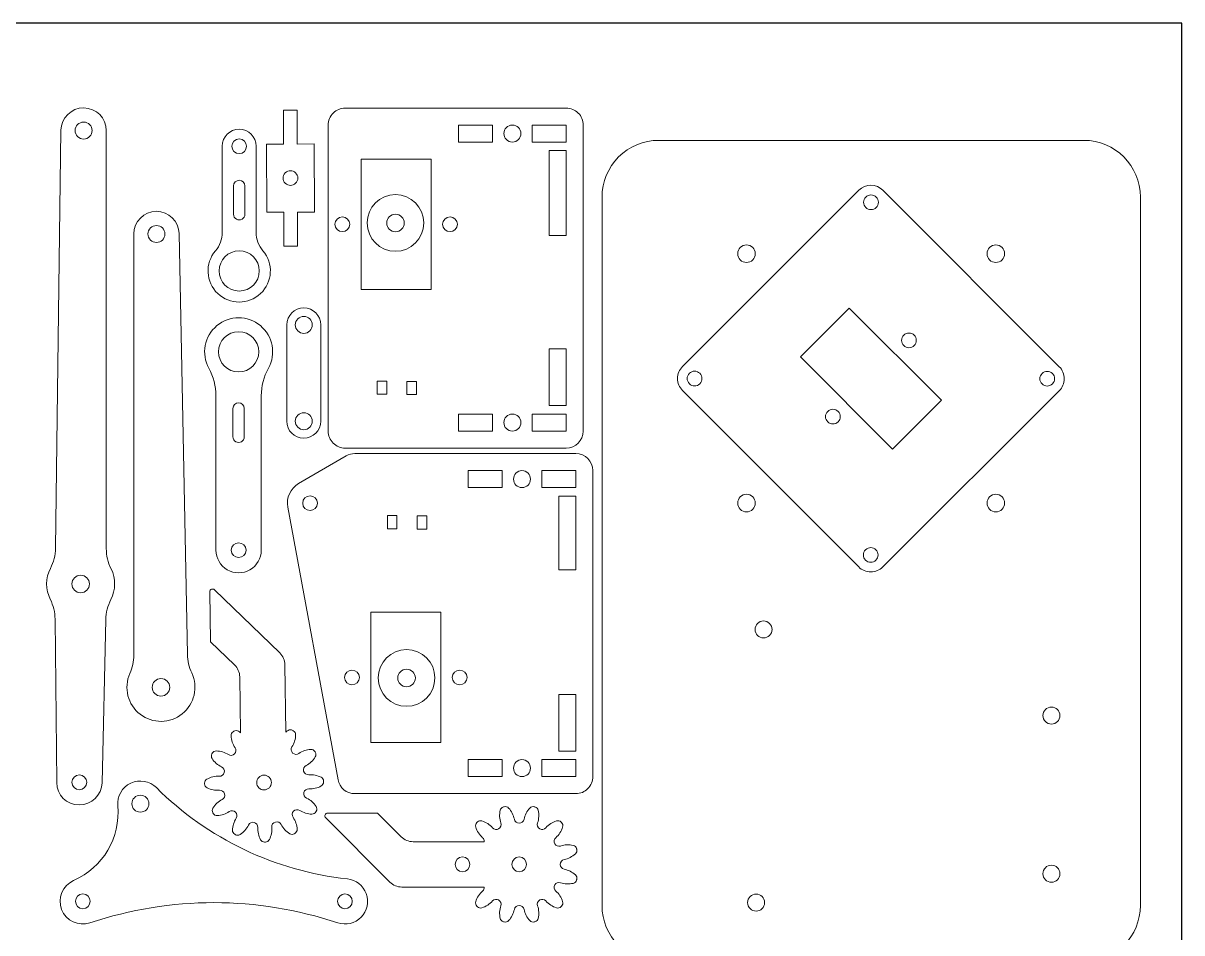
# Model space of a CAD drawing. Header units: centimetres. Extents: x -33.6 to 27.4, y -11.2 to 19.3.
# Drawn here: x 6.94 to 27.38, y 3.22 to 19.27 of the extents above; entities that cross this region are included whole.
import ezdxf

# ---------------------------------------------------------------- set-up
doc = ezdxf.new("R2010")
doc.units = ezdxf.units.CM
doc.header["$MEASUREMENT"] = 0
doc.layers.add('Default', color=7, linetype='Continuous')
doc.layers.add('Layer 1', color=7, linetype='Continuous')

msp = doc.modelspace()

# ---------------------------------------------------------------- linework, layer by layer
msp.add_lwpolyline([(-33.579, -11.212), (27.381, -11.212), (27.381, 19.268), (-33.579, 19.268)], close=True)
at = {"layer": 'Default', "color": 1, "lineweight": 0}
for points in [[(13.353, 12.719), (13.353, 12.952), (13.184, 12.952), (13.184, 12.719), (13.353, 12.719)], [(13.877, 12.714), (13.877, 12.947), (13.708, 12.947), (13.708, 12.714), (13.877, 12.714)], [(13.532, 10.346), (13.532, 10.579), (13.362, 10.579), (13.362, 10.346), (13.532, 10.346)], [(14.056, 10.341), (14.056, 10.573), (13.886, 10.573), (13.886, 10.341), (14.056, 10.341)]]:
    msp.add_lwpolyline(points, close=True, dxfattribs=at)
at = {"layer": 'Default', "color": 4, "lineweight": 0}
for points, knots in [([(8.403, 17.373), (8.403, 17.593), (8.225, 17.771), (8.005, 17.773), (8.005, 17.773), (7.785, 17.774), (7.605, 17.598), (7.603, 17.378)], [0, 0, 0, 0, 0.333333, 0.333333, 0.333333, 0.333333, 1, 1, 1, 1]), ([(12.318, 17.47), (12.318, 17.549), (12.35, 17.626), (12.406, 17.682), (12.406, 17.682), (12.462, 17.738), (12.538, 17.77), (12.618, 17.77)], [0, 0, 0, 0, 0.333333, 0.333333, 0.333333, 0.333333, 1, 1, 1, 1]), ([(16.518, 17.77), (16.598, 17.77), (16.674, 17.738), (16.73, 17.682), (16.73, 17.682), (16.786, 17.626), (16.818, 17.549), (16.818, 17.47)], [0, 0, 0, 0, 0.333333, 0.333333, 0.333333, 0.333333, 1, 1, 1, 1]), ([(18.15, 17.2), (17.885, 17.2), (17.63, 17.095), (17.443, 16.907), (17.443, 16.907), (17.255, 16.719), (17.15, 16.465), (17.15, 16.2)], [0, 0, 0, 0, 0.333333, 0.333333, 0.333333, 0.333333, 1, 1, 1, 1]), ([(9.688, 15.556), (9.684, 15.775), (9.503, 15.95), (9.284, 15.948), (9.284, 15.948), (9.065, 15.946), (8.888, 15.767), (8.888, 15.548)], [0, 0, 0, 0, 0.333333, 0.333333, 0.333333, 0.333333, 1, 1, 1, 1]), ([(11.263, 13.178), (11.403, 13.431), (11.343, 13.747), (11.121, 13.931), (11.121, 13.931), (10.899, 14.115), (10.577, 14.115), (10.355, 13.931), (10.355, 13.931), (10.133, 13.747), (10.073, 13.431), (10.213, 13.178)], [0, 0, 0, 0, 0.25, 0.25, 0.25, 0.25, 0.5, 0.5, 0.5, 0.5, 1, 1, 1, 1]), ([(12.187, 13.944), (12.187, 14.11), (12.053, 14.244), (11.887, 14.244), (11.887, 14.244), (11.722, 14.244), (11.587, 14.11), (11.587, 13.944)], [0, 0, 0, 0, 0.333333, 0.333333, 0.333333, 0.333333, 1, 1, 1, 1]), ([(12.186, 12.244), (12.186, 12.079), (12.051, 11.944), (11.886, 11.944), (11.886, 11.944), (11.72, 11.944), (11.586, 12.079), (11.586, 12.244)], [0, 0, 0, 0, 0.333333, 0.333333, 0.333333, 0.333333, 1, 1, 1, 1]), ([(12.618, 11.77), (12.538, 11.77), (12.462, 11.801), (12.406, 11.858), (12.406, 11.858), (12.35, 11.914), (12.318, 11.99), (12.318, 12.07)], [0, 0, 0, 0, 0.333333, 0.333333, 0.333333, 0.333333, 1, 1, 1, 1]), ([(10.338, 9.969), (10.338, 9.826), (10.414, 9.694), (10.538, 9.623), (10.538, 9.623), (10.662, 9.551), (10.814, 9.551), (10.938, 9.623), (10.938, 9.623), (11.062, 9.694), (11.138, 9.826), (11.138, 9.969)], [0, 0, 0, 0, 0.25, 0.25, 0.25, 0.25, 0.5, 0.5, 0.5, 0.5, 1, 1, 1, 1]), ([(10.229, 9.233), (10.228, 9.254), (10.24, 9.272), (10.259, 9.28), (10.259, 9.28), (10.277, 9.288), (10.299, 9.284), (10.313, 9.27)], [0, 0, 0, 0, 0.333333, 0.333333, 0.333333, 0.333333, 1, 1, 1, 1]), ([(8.819, 7.793), (8.706, 7.54), (8.781, 7.242), (9, 7.073), (9, 7.073), (9.22, 6.904), (9.526, 6.907), (9.742, 7.081), (9.742, 7.081), (9.958, 7.254), (10.027, 7.553), (9.91, 7.803)], [0, 0, 0, 0, 0.25, 0.25, 0.25, 0.25, 0.5, 0.5, 0.5, 0.5, 1, 1, 1, 1]), ([(10.675, 6.483), (10.699, 6.449), (10.695, 6.403), (10.666, 6.373), (10.666, 6.373), (10.637, 6.344), (10.592, 6.338), (10.557, 6.361)], [0, 0, 0, 0, 0.333333, 0.333333, 0.333333, 0.333333, 1, 1, 1, 1]), ([(11.801, 6.381), (11.767, 6.357), (11.721, 6.361), (11.691, 6.39), (11.691, 6.39), (11.662, 6.418), (11.657, 6.464), (11.679, 6.499)], [0, 0, 0, 0, 0.333333, 0.333333, 0.333333, 0.333333, 1, 1, 1, 1]), ([(10.437, 6.145), (10.474, 6.127), (10.494, 6.086), (10.484, 6.045), (10.484, 6.045), (10.474, 6.005), (10.437, 5.978), (10.395, 5.98)], [0, 0, 0, 0, 0.333333, 0.333333, 0.333333, 0.333333, 1, 1, 1, 1]), ([(11.975, 6.005), (11.934, 6.002), (11.896, 6.028), (11.884, 6.068), (11.884, 6.068), (11.873, 6.107), (11.891, 6.15), (11.928, 6.169)], [0, 0, 0, 0, 0.333333, 0.333333, 0.333333, 0.333333, 1, 1, 1, 1]), ([(9.286, 5.779), (9.167, 5.898), (8.986, 5.929), (8.834, 5.858), (8.834, 5.858), (8.681, 5.786), (8.59, 5.627), (8.605, 5.46)], [0, 0, 0, 0, 0.333333, 0.333333, 0.333333, 0.333333, 1, 1, 1, 1]), ([(16.688, 5.673), (16.768, 5.673), (16.844, 5.704), (16.9, 5.761), (16.9, 5.761), (16.956, 5.817), (16.988, 5.893), (16.988, 5.973)], [0, 0, 0, 0, 0.333333, 0.333333, 0.333333, 0.333333, 1, 1, 1, 1]), ([(7.527, 5.869), (7.529, 5.651), (7.706, 5.474), (7.924, 5.473), (7.924, 5.473), (8.143, 5.471), (8.322, 5.645), (8.327, 5.864)], [0, 0, 0, 0, 0.333333, 0.333333, 0.333333, 0.333333, 1, 1, 1, 1]), ([(10.399, 5.733), (10.44, 5.736), (10.478, 5.71), (10.49, 5.67), (10.49, 5.67), (10.501, 5.63), (10.483, 5.588), (10.446, 5.569)], [0, 0, 0, 0, 0.333333, 0.333333, 0.333333, 0.333333, 1, 1, 1, 1]), ([(11.937, 5.593), (11.9, 5.611), (11.88, 5.652), (11.89, 5.692), (11.89, 5.692), (11.9, 5.733), (11.937, 5.76), (11.979, 5.758)], [0, 0, 0, 0, 0.333333, 0.333333, 0.333333, 0.333333, 1, 1, 1, 1]), ([(10.573, 5.357), (10.607, 5.381), (10.653, 5.377), (10.683, 5.348), (10.683, 5.348), (10.712, 5.319), (10.717, 5.274), (10.695, 5.239)], [0, 0, 0, 0, 0.333333, 0.333333, 0.333333, 0.333333, 1, 1, 1, 1]), ([(11.699, 5.255), (11.675, 5.289), (11.679, 5.335), (11.708, 5.364), (11.708, 5.364), (11.737, 5.394), (11.782, 5.399), (11.817, 5.377)], [0, 0, 0, 0, 0.333333, 0.333333, 0.333333, 0.333333, 1, 1, 1, 1]), ([(12.309, 5.33), (12.289, 5.33), (12.271, 5.318), (12.263, 5.299), (12.263, 5.299), (12.255, 5.281), (12.26, 5.259), (12.274, 5.245)], [0, 0, 0, 0, 0.333333, 0.333333, 0.333333, 0.333333, 1, 1, 1, 1]), ([(10.911, 5.119), (10.929, 5.156), (10.97, 5.176), (11.01, 5.166), (11.01, 5.166), (11.051, 5.156), (11.078, 5.119), (11.076, 5.077)], [0, 0, 0, 0, 0.333333, 0.333333, 0.333333, 0.333333, 1, 1, 1, 1]), ([(11.323, 5.081), (11.32, 5.122), (11.346, 5.16), (11.386, 5.172), (11.386, 5.172), (11.426, 5.183), (11.468, 5.165), (11.487, 5.128)], [0, 0, 0, 0, 0.333333, 0.333333, 0.333333, 0.333333, 1, 1, 1, 1]), ([(15.217, 5.071), (15.245, 5.04), (15.29, 5.033), (15.326, 5.053), (15.326, 5.053), (15.362, 5.074), (15.378, 5.117), (15.365, 5.156)], [0, 0, 0, 0, 0.333333, 0.333333, 0.333333, 0.333333, 1, 1, 1, 1]), ([(15.603, 5.22), (15.611, 5.18), (15.647, 5.15), (15.688, 5.15), (15.688, 5.15), (15.73, 5.15), (15.766, 5.18), (15.774, 5.22)], [0, 0, 0, 0, 0.333333, 0.333333, 0.333333, 0.333333, 1, 1, 1, 1]), ([(16.012, 5.156), (15.999, 5.117), (16.015, 5.074), (16.051, 5.053), (16.051, 5.053), (16.087, 5.033), (16.132, 5.04), (16.16, 5.071)], [0, 0, 0, 0, 0.333333, 0.333333, 0.333333, 0.333333, 1, 1, 1, 1]), ([(16.334, 4.896), (16.303, 4.869), (16.296, 4.824), (16.316, 4.788), (16.316, 4.788), (16.337, 4.752), (16.38, 4.736), (16.419, 4.749)], [0, 0, 0, 0, 0.333333, 0.333333, 0.333333, 0.333333, 1, 1, 1, 1]), ([(16.483, 4.51), (16.443, 4.502), (16.413, 4.467), (16.413, 4.425), (16.413, 4.425), (16.413, 4.384), (16.443, 4.348), (16.483, 4.34)], [0, 0, 0, 0, 0.333333, 0.333333, 0.333333, 0.333333, 1, 1, 1, 1]), ([(7.826, 4.139), (7.631, 4.052), (7.538, 3.828), (7.615, 3.628), (7.615, 3.628), (7.692, 3.429), (7.912, 3.326), (8.115, 3.393)], [0, 0, 0, 0, 0.333333, 0.333333, 0.333333, 0.333333, 1, 1, 1, 1]), ([(12.487, 3.393), (12.632, 3.345), (12.792, 3.383), (12.899, 3.493), (12.899, 3.493), (13.007, 3.603), (13.042, 3.764), (12.99, 3.908), (12.99, 3.908), (12.938, 4.052), (12.808, 4.154), (12.656, 4.17)], [0, 0, 0, 0, 0.25, 0.25, 0.25, 0.25, 0.5, 0.5, 0.5, 0.5, 1, 1, 1, 1]), ([(16.419, 4.102), (16.38, 4.115), (16.337, 4.099), (16.316, 4.063), (16.316, 4.063), (16.296, 4.027), (16.303, 3.981), (16.334, 3.954)], [0, 0, 0, 0, 0.333333, 0.333333, 0.333333, 0.333333, 1, 1, 1, 1]), ([(15.365, 3.694), (15.378, 3.734), (15.362, 3.777), (15.326, 3.797), (15.326, 3.797), (15.29, 3.818), (15.245, 3.811), (15.217, 3.779)], [0, 0, 0, 0, 0.333333, 0.333333, 0.333333, 0.333333, 1, 1, 1, 1]), ([(15.774, 3.63), (15.766, 3.671), (15.73, 3.7), (15.688, 3.7), (15.688, 3.7), (15.647, 3.7), (15.611, 3.671), (15.603, 3.63)], [0, 0, 0, 0, 0.333333, 0.333333, 0.333333, 0.333333, 1, 1, 1, 1]), ([(16.16, 3.779), (16.132, 3.811), (16.087, 3.818), (16.051, 3.797), (16.051, 3.797), (16.015, 3.777), (15.999, 3.734), (16.012, 3.694)], [0, 0, 0, 0, 0.333333, 0.333333, 0.333333, 0.333333, 1, 1, 1, 1]), ([(17.15, 3.7), (17.15, 3.435), (17.255, 3.18), (17.443, 2.993), (17.443, 2.993), (17.63, 2.805), (17.885, 2.7), (18.15, 2.7)], [0, 0, 0, 0, 0.333333, 0.333333, 0.333333, 0.333333, 1, 1, 1, 1]), ([(25.65, 2.7), (25.915, 2.7), (26.169, 2.805), (26.357, 2.993), (26.357, 2.993), (26.544, 3.18), (26.65, 3.435), (26.65, 3.7)], [0, 0, 0, 0, 0.333333, 0.333333, 0.333333, 0.333333, 1, 1, 1, 1])]:
    msp.add_open_spline(points, degree=3, knots=knots, dxfattribs=at)
for points in [[(12.618, 17.77), (12.618, 17.77), (16.518, 17.77), (16.518, 17.77)], [(12.318, 12.07), (12.318, 12.07), (12.318, 17.47), (12.318, 17.47)], [(16.818, 17.47), (16.818, 17.47), (16.818, 12.07), (16.818, 12.07)], [(7.506, 10.004), (7.506, 10.004), (7.603, 17.378), (7.603, 17.378)], [(8.403, 17.373), (8.403, 17.373), (8.403, 9.998), (8.403, 9.998)], [(25.65, 17.2), (25.65, 17.2), (18.15, 17.2), (18.15, 17.2)], [(26.65, 16.2), (26.65, 16.752), (26.202, 17.2), (25.65, 17.2)], [(17.15, 16.2), (17.15, 16.2), (17.15, 3.7), (17.15, 3.7)], [(26.65, 3.7), (26.65, 3.7), (26.65, 16.2), (26.65, 16.2)], [(8.888, 15.548), (8.888, 15.548), (8.888, 8.119), (8.888, 8.119)], [(9.834, 8.128), (9.834, 8.128), (9.688, 15.556), (9.688, 15.556)], [(11.587, 12.244), (11.587, 12.244), (11.587, 13.944), (11.587, 13.944)], [(12.187, 13.944), (12.187, 13.944), (12.187, 12.244), (12.187, 12.244)], [(10.338, 12.694), (10.338, 12.864), (10.295, 13.03), (10.213, 13.178)], [(11.263, 13.178), (11.181, 13.03), (11.138, 12.864), (11.138, 12.694)], [(10.338, 12.694), (10.338, 12.694), (10.338, 9.969), (10.338, 9.969)], [(11.138, 9.969), (11.138, 9.969), (11.138, 12.694), (11.138, 12.694)], [(16.818, 12.07), (16.818, 11.904), (16.684, 11.77), (16.518, 11.77)], [(16.518, 11.77), (16.518, 11.77), (12.618, 11.77), (12.618, 11.77)], [(12.788, 11.673), (12.735, 11.673), (12.683, 11.659), (12.637, 11.632)], [(16.688, 11.673), (16.688, 11.673), (12.788, 11.673), (12.788, 11.673)], [(16.988, 11.373), (16.988, 11.538), (16.854, 11.673), (16.688, 11.673)], [(12.637, 11.632), (12.637, 11.632), (11.797, 11.144), (11.797, 11.144)], [(16.988, 5.973), (16.988, 5.973), (16.988, 11.373), (16.988, 11.373)], [(11.797, 11.144), (11.651, 11.059), (11.573, 10.891), (11.604, 10.725)], [(11.604, 10.725), (11.604, 10.725), (12.493, 5.918), (12.493, 5.918)], [(7.417, 9.648), (7.473, 9.758), (7.504, 9.88), (7.506, 10.004)], [(8.403, 9.998), (8.403, 9.874), (8.431, 9.752), (8.487, 9.641)], [(7.417, 9.648), (7.329, 9.477), (7.328, 9.275), (7.414, 9.103)], [(8.482, 9.096), (8.571, 9.266), (8.573, 9.469), (8.487, 9.641)], [(10.243, 8.354), (10.243, 8.354), (10.229, 9.233), (10.229, 9.233)], [(10.313, 9.27), (10.313, 9.27), (11.463, 8.156), (11.463, 8.156)], [(7.499, 8.751), (7.498, 8.873), (7.469, 8.994), (7.414, 9.103)], [(8.482, 9.096), (8.426, 8.987), (8.395, 8.867), (8.392, 8.745)], [(7.527, 5.869), (7.527, 5.869), (7.499, 8.751), (7.499, 8.751)], [(8.392, 8.745), (8.392, 8.745), (8.327, 5.864), (8.327, 5.864)], [(10.666, 7.944), (10.666, 7.944), (10.243, 8.354), (10.243, 8.354)], [(8.819, 7.793), (8.864, 7.895), (8.888, 8.006), (8.888, 8.119)], [(9.834, 8.128), (9.836, 8.016), (9.862, 7.905), (9.91, 7.803)], [(11.463, 8.156), (11.52, 8.101), (11.553, 8.025), (11.554, 7.946)], [(10.666, 7.944), (10.723, 7.888), (10.756, 7.813), (10.757, 7.733)], [(11.554, 7.946), (11.554, 7.946), (11.573, 6.76), (11.573, 6.76)], [(10.773, 6.747), (10.773, 6.747), (10.757, 7.733), (10.757, 7.733)], [(10.604, 6.694), (10.602, 6.723), (10.617, 6.751), (10.642, 6.766)], [(10.642, 6.766), (10.646, 6.769), (10.65, 6.771), (10.653, 6.773)], [(10.653, 6.773), (10.679, 6.788), (10.71, 6.788), (10.735, 6.773)], [(10.735, 6.773), (10.748, 6.765), (10.761, 6.757), (10.773, 6.747)], [(11.573, 6.76), (11.585, 6.77), (11.597, 6.779), (11.61, 6.787)], [(11.61, 6.787), (11.635, 6.803), (11.666, 6.804), (11.692, 6.79)], [(11.692, 6.79), (11.696, 6.788), (11.7, 6.785), (11.703, 6.783)], [(11.703, 6.783), (11.729, 6.769), (11.745, 6.741), (11.744, 6.712)], [(10.675, 6.483), (10.632, 6.545), (10.607, 6.618), (10.604, 6.694)], [(11.744, 6.712), (11.743, 6.636), (11.72, 6.563), (11.679, 6.499)], [(10.269, 6.292), (10.253, 6.316), (10.252, 6.348), (10.266, 6.374)], [(10.266, 6.374), (10.268, 6.377), (10.271, 6.381), (10.273, 6.385)], [(10.273, 6.385), (10.287, 6.411), (10.314, 6.426), (10.344, 6.426)], [(10.344, 6.426), (10.42, 6.425), (10.493, 6.402), (10.557, 6.361)], [(11.801, 6.381), (11.863, 6.424), (11.936, 6.449), (12.012, 6.452)], [(12.012, 6.452), (12.041, 6.454), (12.069, 6.439), (12.084, 6.414)], [(12.084, 6.414), (12.087, 6.41), (12.089, 6.406), (12.091, 6.402)], [(12.091, 6.402), (12.106, 6.377), (12.106, 6.346), (12.091, 6.321)], [(10.437, 6.145), (10.368, 6.177), (10.31, 6.228), (10.269, 6.292)], [(12.091, 6.321), (12.052, 6.256), (11.996, 6.203), (11.928, 6.169)], [(10.137, 5.859), (10.137, 5.888), (10.153, 5.916), (10.178, 5.93)], [(10.178, 5.93), (10.244, 5.967), (10.32, 5.984), (10.395, 5.98)], [(11.975, 6.005), (12.05, 6.011), (12.126, 5.996), (12.193, 5.962)], [(12.193, 5.962), (12.219, 5.948), (12.236, 5.922), (12.237, 5.892)], [(9.286, 5.779), (10.193, 4.874), (11.382, 4.306), (12.656, 4.17)], [(10.137, 5.846), (10.137, 5.85), (10.137, 5.855), (10.137, 5.859)], [(10.181, 5.776), (10.155, 5.79), (10.138, 5.816), (10.137, 5.846)], [(10.399, 5.733), (10.324, 5.727), (10.248, 5.742), (10.181, 5.776)], [(12.196, 5.808), (12.13, 5.771), (12.054, 5.754), (11.979, 5.758)], [(12.237, 5.879), (12.237, 5.849), (12.221, 5.822), (12.196, 5.808)], [(12.237, 5.892), (12.237, 5.888), (12.237, 5.883), (12.237, 5.879)], [(12.493, 5.918), (12.519, 5.776), (12.643, 5.673), (12.788, 5.673)], [(10.283, 5.417), (10.322, 5.482), (10.378, 5.535), (10.446, 5.569)], [(11.937, 5.593), (12.006, 5.561), (12.064, 5.51), (12.105, 5.446)], [(12.788, 5.673), (12.788, 5.673), (16.688, 5.673), (16.688, 5.673)], [(7.826, 4.139), (8.343, 4.366), (8.656, 4.898), (8.605, 5.46)], [(10.283, 5.335), (10.268, 5.361), (10.268, 5.392), (10.283, 5.417)], [(10.29, 5.324), (10.287, 5.328), (10.285, 5.332), (10.283, 5.335)], [(10.362, 5.285), (10.333, 5.284), (10.305, 5.299), (10.29, 5.324)], [(10.573, 5.357), (10.511, 5.314), (10.438, 5.289), (10.362, 5.285)], [(12.03, 5.312), (11.954, 5.313), (11.881, 5.336), (11.817, 5.377)], [(12.101, 5.352), (12.087, 5.327), (12.06, 5.311), (12.03, 5.312)], [(12.108, 5.364), (12.106, 5.36), (12.103, 5.356), (12.101, 5.352)], [(12.105, 5.446), (12.121, 5.421), (12.122, 5.39), (12.108, 5.364)], [(13.188, 5.33), (13.188, 5.33), (12.309, 5.33), (12.309, 5.33)], [(13.606, 4.913), (13.606, 4.913), (13.188, 5.33), (13.188, 5.33)], [(15.354, 5.379), (15.336, 5.305), (15.34, 5.228), (15.365, 5.156)], [(15.41, 5.438), (15.382, 5.43), (15.36, 5.407), (15.354, 5.379)], [(15.423, 5.441), (15.419, 5.44), (15.415, 5.439), (15.41, 5.438)], [(15.502, 5.419), (15.482, 5.44), (15.452, 5.449), (15.423, 5.441)], [(15.603, 5.22), (15.589, 5.295), (15.554, 5.363), (15.502, 5.419)], [(15.875, 5.419), (15.823, 5.363), (15.788, 5.295), (15.774, 5.22)], [(15.954, 5.441), (15.925, 5.449), (15.895, 5.44), (15.875, 5.419)], [(15.967, 5.438), (15.962, 5.439), (15.958, 5.44), (15.954, 5.441)], [(16.023, 5.379), (16.017, 5.407), (15.995, 5.43), (15.967, 5.438)], [(16.012, 5.156), (16.037, 5.228), (16.041, 5.305), (16.023, 5.379)], [(10.63, 5.026), (10.631, 5.101), (10.654, 5.175), (10.695, 5.239)], [(10.911, 5.119), (10.879, 5.05), (10.828, 4.992), (10.764, 4.951)], [(11.639, 4.965), (11.574, 5.004), (11.521, 5.06), (11.487, 5.128)], [(11.699, 5.255), (11.742, 5.193), (11.767, 5.119), (11.77, 5.044)], [(12.274, 5.245), (12.274, 5.245), (13.406, 4.113), (13.406, 4.113)], [(14.941, 5.163), (14.921, 5.142), (14.913, 5.112), (14.922, 5.084)], [(14.951, 5.173), (14.948, 5.169), (14.944, 5.166), (14.941, 5.163)], [(15.03, 5.192), (15.002, 5.201), (14.972, 5.193), (14.951, 5.173)], [(15.217, 5.071), (15.168, 5.128), (15.103, 5.17), (15.03, 5.192)], [(16.347, 5.192), (16.274, 5.17), (16.209, 5.128), (16.16, 5.071)], [(16.426, 5.173), (16.405, 5.193), (16.375, 5.201), (16.347, 5.192)], [(16.436, 5.163), (16.433, 5.166), (16.429, 5.169), (16.426, 5.173)], [(16.455, 5.084), (16.464, 5.112), (16.456, 5.142), (16.436, 5.163)], [(10.671, 4.955), (10.645, 4.969), (10.629, 4.996), (10.63, 5.026)], [(10.682, 4.948), (10.678, 4.95), (10.674, 4.952), (10.671, 4.955)], [(10.764, 4.951), (10.739, 4.935), (10.708, 4.934), (10.682, 4.948)], [(11.126, 4.86), (11.089, 4.926), (11.072, 5.002), (11.076, 5.077)], [(11.323, 5.081), (11.329, 5.006), (11.314, 4.93), (11.28, 4.863)], [(11.721, 4.965), (11.695, 4.95), (11.664, 4.95), (11.639, 4.965)], [(11.732, 4.972), (11.728, 4.969), (11.724, 4.967), (11.721, 4.965)], [(11.77, 5.044), (11.772, 5.014), (11.757, 4.987), (11.732, 4.972)], [(13.606, 4.913), (13.662, 4.857), (13.738, 4.825), (13.818, 4.825)], [(14.922, 5.084), (14.944, 5.011), (14.986, 4.946), (15.043, 4.896)], [(16.334, 4.896), (16.391, 4.946), (16.433, 5.011), (16.455, 5.084)], [(11.197, 4.819), (11.168, 4.819), (11.14, 4.835), (11.126, 4.86)], [(11.21, 4.819), (11.206, 4.819), (11.201, 4.819), (11.197, 4.819)], [(11.28, 4.863), (11.266, 4.836), (11.24, 4.82), (11.21, 4.819)], [(15.072, 4.825), (15.072, 4.825), (13.818, 4.825), (13.818, 4.825)], [(15.072, 4.825), (15.074, 4.852), (15.063, 4.879), (15.043, 4.896)], [(16.642, 4.76), (16.568, 4.778), (16.491, 4.774), (16.419, 4.749)], [(16.701, 4.704), (16.693, 4.732), (16.671, 4.754), (16.642, 4.76)], [(16.704, 4.691), (16.703, 4.695), (16.702, 4.699), (16.701, 4.704)], [(16.483, 4.51), (16.558, 4.525), (16.626, 4.56), (16.682, 4.612)], [(16.682, 4.612), (16.703, 4.632), (16.712, 4.662), (16.704, 4.691)], [(16.682, 4.239), (16.626, 4.29), (16.558, 4.326), (16.483, 4.34)], [(13.406, 4.113), (13.462, 4.057), (13.538, 4.025), (13.618, 4.025)], [(16.419, 4.102), (16.491, 4.077), (16.568, 4.073), (16.642, 4.09)], [(16.642, 4.09), (16.671, 4.097), (16.693, 4.119), (16.701, 4.147)], [(16.704, 4.16), (16.712, 4.188), (16.703, 4.219), (16.682, 4.239)], [(16.701, 4.147), (16.702, 4.151), (16.703, 4.156), (16.704, 4.16)], [(13.618, 4.025), (13.618, 4.025), (15.072, 4.025), (15.072, 4.025)], [(15.043, 3.954), (14.986, 3.904), (14.944, 3.84), (14.922, 3.767)], [(15.043, 3.954), (15.063, 3.972), (15.074, 3.998), (15.072, 4.025)], [(16.455, 3.767), (16.433, 3.84), (16.391, 3.904), (16.334, 3.954)], [(12.487, 3.393), (11.068, 3.868), (9.534, 3.868), (8.115, 3.393)], [(14.922, 3.767), (14.913, 3.739), (14.921, 3.709), (14.941, 3.688)], [(14.941, 3.688), (14.944, 3.684), (14.948, 3.681), (14.951, 3.678)], [(15.03, 3.658), (15.103, 3.68), (15.168, 3.722), (15.217, 3.779)], [(15.365, 3.694), (15.34, 3.623), (15.336, 3.546), (15.354, 3.472)], [(16.023, 3.472), (16.041, 3.546), (16.037, 3.623), (16.012, 3.694)], [(16.16, 3.779), (16.209, 3.722), (16.274, 3.68), (16.347, 3.658)], [(16.426, 3.678), (16.429, 3.681), (16.433, 3.684), (16.436, 3.688)], [(16.436, 3.688), (16.456, 3.709), (16.464, 3.739), (16.455, 3.767)], [(14.951, 3.678), (14.972, 3.657), (15.002, 3.65), (15.03, 3.658)], [(15.502, 3.432), (15.554, 3.487), (15.589, 3.556), (15.603, 3.63)], [(15.774, 3.63), (15.788, 3.556), (15.823, 3.487), (15.875, 3.432)], [(16.347, 3.658), (16.375, 3.65), (16.405, 3.657), (16.426, 3.678)], [(15.354, 3.472), (15.36, 3.443), (15.382, 3.421), (15.41, 3.413)], [(15.41, 3.413), (15.415, 3.412), (15.419, 3.411), (15.423, 3.409)], [(15.423, 3.409), (15.452, 3.402), (15.482, 3.411), (15.502, 3.432)], [(15.875, 3.432), (15.895, 3.411), (15.925, 3.402), (15.954, 3.409)], [(15.954, 3.409), (15.958, 3.411), (15.962, 3.412), (15.967, 3.413)], [(15.967, 3.413), (15.995, 3.421), (16.017, 3.443), (16.023, 3.472)]]:
    msp.add_open_spline(points, degree=3, dxfattribs=at)
at = {"layer": 'Default', "color": 1, "lineweight": 0}
for points, knots in [([(8.003, 17.523), (7.92, 17.523), (7.853, 17.455), (7.853, 17.373), (7.853, 17.373), (7.853, 17.29), (7.92, 17.223), (8.003, 17.223), (8.003, 17.223), (8.085, 17.223), (8.153, 17.29), (8.153, 17.373), (8.153, 17.373), (8.153, 17.455), (8.085, 17.523), (8.003, 17.523)], [0, 0, 0, 0, 0.2, 0.2, 0.2, 0.2, 0.4, 0.4, 0.4, 0.4, 0.6, 0.6, 0.6, 0.6, 1, 1, 1, 1]), ([(15.568, 17.17), (15.485, 17.17), (15.418, 17.237), (15.418, 17.32), (15.418, 17.32), (15.418, 17.403), (15.485, 17.47), (15.568, 17.47), (15.568, 17.47), (15.651, 17.47), (15.718, 17.403), (15.718, 17.32), (15.718, 17.32), (15.718, 17.237), (15.651, 17.17), (15.568, 17.17)], [0, 0, 0, 0, 0.2, 0.2, 0.2, 0.2, 0.4, 0.4, 0.4, 0.4, 0.6, 0.6, 0.6, 0.6, 1, 1, 1, 1]), ([(21.804, 16.199), (21.754, 16.149), (21.754, 16.066), (21.804, 16.016), (21.804, 16.016), (21.855, 15.965), (21.937, 15.965), (21.988, 16.015), (21.988, 16.015), (22.039, 16.066), (22.039, 16.148), (21.988, 16.199), (21.988, 16.199), (21.937, 16.25), (21.855, 16.25), (21.804, 16.199)], [0, 0, 0, 0, 0.2, 0.2, 0.2, 0.2, 0.4, 0.4, 0.4, 0.4, 0.6, 0.6, 0.6, 0.6, 1, 1, 1, 1]), ([(12.568, 15.59), (12.496, 15.59), (12.438, 15.648), (12.438, 15.72), (12.438, 15.72), (12.438, 15.791), (12.496, 15.85), (12.568, 15.85), (12.568, 15.85), (12.64, 15.85), (12.698, 15.791), (12.698, 15.72), (12.698, 15.72), (12.698, 15.648), (12.64, 15.59), (12.568, 15.59)], [0, 0, 0, 0, 0.2, 0.2, 0.2, 0.2, 0.4, 0.4, 0.4, 0.4, 0.6, 0.6, 0.6, 0.6, 1, 1, 1, 1]), ([(13.505, 15.588), (13.419, 15.588), (13.35, 15.657), (13.35, 15.743), (13.35, 15.743), (13.35, 15.828), (13.419, 15.898), (13.505, 15.898), (13.505, 15.898), (13.59, 15.898), (13.66, 15.828), (13.66, 15.743), (13.66, 15.743), (13.66, 15.657), (13.59, 15.588), (13.505, 15.588)], [0, 0, 0, 0, 0.2, 0.2, 0.2, 0.2, 0.4, 0.4, 0.4, 0.4, 0.6, 0.6, 0.6, 0.6, 1, 1, 1, 1]), ([(14.468, 15.59), (14.396, 15.59), (14.338, 15.648), (14.338, 15.72), (14.338, 15.72), (14.338, 15.791), (14.396, 15.85), (14.468, 15.85), (14.468, 15.85), (14.54, 15.85), (14.598, 15.791), (14.598, 15.72), (14.598, 15.72), (14.598, 15.648), (14.54, 15.59), (14.468, 15.59)], [0, 0, 0, 0, 0.2, 0.2, 0.2, 0.2, 0.4, 0.4, 0.4, 0.4, 0.6, 0.6, 0.6, 0.6, 1, 1, 1, 1]), ([(9.288, 15.698), (9.205, 15.698), (9.138, 15.631), (9.138, 15.548), (9.138, 15.548), (9.138, 15.465), (9.205, 15.398), (9.288, 15.398), (9.288, 15.398), (9.371, 15.398), (9.438, 15.465), (9.438, 15.548), (9.438, 15.548), (9.438, 15.631), (9.371, 15.698), (9.288, 15.698)], [0, 0, 0, 0, 0.2, 0.2, 0.2, 0.2, 0.4, 0.4, 0.4, 0.4, 0.6, 0.6, 0.6, 0.6, 1, 1, 1, 1]), ([(19.7, 15.355), (19.614, 15.355), (19.545, 15.285), (19.545, 15.2), (19.545, 15.2), (19.545, 15.114), (19.614, 15.045), (19.7, 15.045), (19.7, 15.045), (19.785, 15.045), (19.855, 15.114), (19.855, 15.2), (19.855, 15.2), (19.855, 15.285), (19.785, 15.355), (19.7, 15.355)], [0, 0, 0, 0, 0.2, 0.2, 0.2, 0.2, 0.4, 0.4, 0.4, 0.4, 0.6, 0.6, 0.6, 0.6, 1, 1, 1, 1]), ([(24.1, 15.355), (24.014, 15.355), (23.945, 15.285), (23.945, 15.2), (23.945, 15.2), (23.945, 15.114), (24.014, 15.045), (24.1, 15.045), (24.1, 15.045), (24.185, 15.045), (24.255, 15.114), (24.255, 15.2), (24.255, 15.2), (24.255, 15.285), (24.185, 15.355), (24.1, 15.355)], [0, 0, 0, 0, 0.2, 0.2, 0.2, 0.2, 0.4, 0.4, 0.4, 0.4, 0.6, 0.6, 0.6, 0.6, 1, 1, 1, 1]), ([(11.887, 14.094), (11.804, 14.094), (11.737, 14.027), (11.737, 13.944), (11.737, 13.944), (11.737, 13.861), (11.804, 13.794), (11.887, 13.794), (11.887, 13.794), (11.97, 13.794), (12.037, 13.861), (12.037, 13.944), (12.037, 13.944), (12.037, 14.027), (11.97, 14.094), (11.887, 14.094)], [0, 0, 0, 0, 0.2, 0.2, 0.2, 0.2, 0.4, 0.4, 0.4, 0.4, 0.6, 0.6, 0.6, 0.6, 1, 1, 1, 1]), ([(10.738, 13.824), (10.542, 13.824), (10.383, 13.665), (10.383, 13.469), (10.383, 13.469), (10.383, 13.273), (10.542, 13.114), (10.738, 13.114), (10.738, 13.114), (10.934, 13.114), (11.093, 13.273), (11.093, 13.469), (11.093, 13.469), (11.093, 13.665), (10.934, 13.824), (10.738, 13.824)], [0, 0, 0, 0, 0.2, 0.2, 0.2, 0.2, 0.4, 0.4, 0.4, 0.4, 0.6, 0.6, 0.6, 0.6, 1, 1, 1, 1]), ([(22.474, 13.763), (22.423, 13.712), (22.423, 13.63), (22.474, 13.579), (22.474, 13.579), (22.525, 13.528), (22.607, 13.528), (22.658, 13.579), (22.658, 13.579), (22.709, 13.63), (22.709, 13.712), (22.658, 13.763), (22.658, 13.763), (22.607, 13.813), (22.525, 13.813), (22.474, 13.763)], [0, 0, 0, 0, 0.2, 0.2, 0.2, 0.2, 0.4, 0.4, 0.4, 0.4, 0.6, 0.6, 0.6, 0.6, 1, 1, 1, 1]), ([(18.691, 13.09), (18.64, 13.039), (18.64, 12.957), (18.691, 12.906), (18.691, 12.906), (18.742, 12.855), (18.824, 12.855), (18.875, 12.906), (18.875, 12.906), (18.926, 12.957), (18.926, 13.039), (18.875, 13.09), (18.875, 13.09), (18.824, 13.141), (18.742, 13.141), (18.691, 13.09)], [0, 0, 0, 0, 0.2, 0.2, 0.2, 0.2, 0.4, 0.4, 0.4, 0.4, 0.6, 0.6, 0.6, 0.6, 1, 1, 1, 1]), ([(24.914, 13.086), (24.863, 13.035), (24.863, 12.953), (24.914, 12.902), (24.914, 12.902), (24.964, 12.852), (25.047, 12.852), (25.097, 12.902), (25.097, 12.902), (25.148, 12.953), (25.148, 13.035), (25.098, 13.086), (25.098, 13.086), (25.047, 13.137), (24.965, 13.137), (24.914, 13.086)], [0, 0, 0, 0, 0.2, 0.2, 0.2, 0.2, 0.4, 0.4, 0.4, 0.4, 0.6, 0.6, 0.6, 0.6, 1, 1, 1, 1]), ([(10.838, 12.469), (10.838, 12.524), (10.793, 12.569), (10.738, 12.569), (10.738, 12.569), (10.683, 12.569), (10.638, 12.524), (10.638, 12.469)], [0, 0, 0, 0, 0.333333, 0.333333, 0.333333, 0.333333, 1, 1, 1, 1]), ([(11.887, 12.394), (11.804, 12.394), (11.737, 12.327), (11.737, 12.244), (11.737, 12.244), (11.737, 12.161), (11.804, 12.094), (11.887, 12.094), (11.887, 12.094), (11.97, 12.094), (12.037, 12.161), (12.037, 12.244), (12.037, 12.244), (12.037, 12.327), (11.97, 12.394), (11.887, 12.394)], [0, 0, 0, 0, 0.2, 0.2, 0.2, 0.2, 0.4, 0.4, 0.4, 0.4, 0.6, 0.6, 0.6, 0.6, 1, 1, 1, 1]), ([(15.568, 12.07), (15.485, 12.07), (15.418, 12.137), (15.418, 12.22), (15.418, 12.22), (15.418, 12.303), (15.485, 12.37), (15.568, 12.37), (15.568, 12.37), (15.651, 12.37), (15.718, 12.303), (15.718, 12.22), (15.718, 12.22), (15.718, 12.137), (15.651, 12.07), (15.568, 12.07)], [0, 0, 0, 0, 0.2, 0.2, 0.2, 0.2, 0.4, 0.4, 0.4, 0.4, 0.6, 0.6, 0.6, 0.6, 1, 1, 1, 1]), ([(21.132, 12.418), (21.081, 12.367), (21.081, 12.285), (21.132, 12.234), (21.132, 12.234), (21.183, 12.183), (21.265, 12.183), (21.316, 12.234), (21.316, 12.234), (21.367, 12.285), (21.367, 12.367), (21.316, 12.418), (21.316, 12.418), (21.265, 12.468), (21.183, 12.468), (21.132, 12.418)], [0, 0, 0, 0, 0.2, 0.2, 0.2, 0.2, 0.4, 0.4, 0.4, 0.4, 0.6, 0.6, 0.6, 0.6, 1, 1, 1, 1]), ([(10.638, 11.969), (10.638, 11.933), (10.657, 11.9), (10.688, 11.882), (10.688, 11.882), (10.719, 11.864), (10.757, 11.864), (10.788, 11.882), (10.788, 11.882), (10.819, 11.9), (10.838, 11.933), (10.838, 11.969)], [0, 0, 0, 0, 0.25, 0.25, 0.25, 0.25, 0.5, 0.5, 0.5, 0.5, 1, 1, 1, 1]), ([(15.738, 11.373), (15.655, 11.373), (15.588, 11.306), (15.588, 11.223), (15.588, 11.223), (15.588, 11.14), (15.655, 11.073), (15.738, 11.073), (15.738, 11.073), (15.821, 11.073), (15.888, 11.14), (15.888, 11.223), (15.888, 11.223), (15.888, 11.306), (15.821, 11.373), (15.738, 11.373)], [0, 0, 0, 0, 0.2, 0.2, 0.2, 0.2, 0.4, 0.4, 0.4, 0.4, 0.6, 0.6, 0.6, 0.6, 1, 1, 1, 1]), ([(11.998, 10.928), (11.926, 10.928), (11.868, 10.87), (11.868, 10.798), (11.868, 10.798), (11.868, 10.726), (11.926, 10.668), (11.998, 10.668), (11.998, 10.668), (12.069, 10.668), (12.128, 10.726), (12.128, 10.798), (12.128, 10.798), (12.128, 10.87), (12.069, 10.928), (11.998, 10.928)], [0, 0, 0, 0, 0.2, 0.2, 0.2, 0.2, 0.4, 0.4, 0.4, 0.4, 0.6, 0.6, 0.6, 0.6, 1, 1, 1, 1]), ([(19.7, 10.955), (19.614, 10.955), (19.545, 10.885), (19.545, 10.8), (19.545, 10.8), (19.545, 10.714), (19.614, 10.645), (19.7, 10.645), (19.7, 10.645), (19.785, 10.645), (19.855, 10.714), (19.855, 10.8), (19.855, 10.8), (19.855, 10.885), (19.785, 10.955), (19.7, 10.955)], [0, 0, 0, 0, 0.2, 0.2, 0.2, 0.2, 0.4, 0.4, 0.4, 0.4, 0.6, 0.6, 0.6, 0.6, 1, 1, 1, 1]), ([(24.1, 10.955), (24.014, 10.955), (23.945, 10.885), (23.945, 10.8), (23.945, 10.8), (23.945, 10.714), (24.014, 10.645), (24.1, 10.645), (24.1, 10.645), (24.185, 10.645), (24.255, 10.714), (24.255, 10.8), (24.255, 10.8), (24.255, 10.885), (24.185, 10.955), (24.1, 10.955)], [0, 0, 0, 0, 0.2, 0.2, 0.2, 0.2, 0.4, 0.4, 0.4, 0.4, 0.6, 0.6, 0.6, 0.6, 1, 1, 1, 1]), ([(10.738, 10.099), (10.666, 10.099), (10.608, 10.041), (10.608, 9.969), (10.608, 9.969), (10.608, 9.897), (10.666, 9.839), (10.738, 9.839), (10.738, 9.839), (10.81, 9.839), (10.868, 9.897), (10.868, 9.969), (10.868, 9.969), (10.868, 10.041), (10.81, 10.099), (10.738, 10.099)], [0, 0, 0, 0, 0.2, 0.2, 0.2, 0.2, 0.4, 0.4, 0.4, 0.4, 0.6, 0.6, 0.6, 0.6, 1, 1, 1, 1]), ([(21.801, 9.977), (21.75, 9.926), (21.75, 9.844), (21.8, 9.793), (21.8, 9.793), (21.851, 9.742), (21.933, 9.742), (21.984, 9.793), (21.984, 9.793), (22.035, 9.844), (22.035, 9.926), (21.984, 9.977), (21.984, 9.977), (21.934, 10.028), (21.851, 10.028), (21.801, 9.977)], [0, 0, 0, 0, 0.2, 0.2, 0.2, 0.2, 0.4, 0.4, 0.4, 0.4, 0.6, 0.6, 0.6, 0.6, 1, 1, 1, 1]), ([(7.95, 9.528), (7.864, 9.528), (7.795, 9.458), (7.795, 9.373), (7.795, 9.373), (7.795, 9.287), (7.864, 9.218), (7.95, 9.218), (7.95, 9.218), (8.036, 9.218), (8.105, 9.287), (8.105, 9.373), (8.105, 9.373), (8.105, 9.458), (8.036, 9.528), (7.95, 9.528)], [0, 0, 0, 0, 0.2, 0.2, 0.2, 0.2, 0.4, 0.4, 0.4, 0.4, 0.6, 0.6, 0.6, 0.6, 1, 1, 1, 1]), ([(20, 8.72), (19.917, 8.72), (19.85, 8.653), (19.85, 8.57), (19.85, 8.57), (19.85, 8.487), (19.917, 8.42), (20, 8.42), (20, 8.42), (20.083, 8.42), (20.15, 8.487), (20.15, 8.57), (20.15, 8.57), (20.15, 8.653), (20.083, 8.72), (20, 8.72)], [0, 0, 0, 0, 0.2, 0.2, 0.2, 0.2, 0.4, 0.4, 0.4, 0.4, 0.6, 0.6, 0.6, 0.6, 1, 1, 1, 1]), ([(12.738, 7.853), (12.666, 7.853), (12.608, 7.794), (12.608, 7.723), (12.608, 7.723), (12.608, 7.651), (12.666, 7.593), (12.738, 7.593), (12.738, 7.593), (12.81, 7.593), (12.868, 7.651), (12.868, 7.723), (12.868, 7.723), (12.868, 7.794), (12.81, 7.853), (12.738, 7.853)], [0, 0, 0, 0, 0.2, 0.2, 0.2, 0.2, 0.4, 0.4, 0.4, 0.4, 0.6, 0.6, 0.6, 0.6, 1, 1, 1, 1]), ([(12.738, 7.853), (12.666, 7.853), (12.608, 7.794), (12.608, 7.723), (12.608, 7.723), (12.608, 7.651), (12.666, 7.593), (12.738, 7.593), (12.738, 7.593), (12.81, 7.593), (12.868, 7.651), (12.868, 7.723), (12.868, 7.723), (12.868, 7.794), (12.81, 7.853), (12.738, 7.853)], [0, 0, 0, 0, 0.2, 0.2, 0.2, 0.2, 0.4, 0.4, 0.4, 0.4, 0.6, 0.6, 0.6, 0.6, 1, 1, 1, 1]), ([(13.701, 7.869), (13.616, 7.869), (13.546, 7.8), (13.546, 7.714), (13.546, 7.714), (13.546, 7.629), (13.616, 7.559), (13.701, 7.559), (13.701, 7.559), (13.787, 7.559), (13.856, 7.629), (13.856, 7.714), (13.856, 7.714), (13.856, 7.8), (13.787, 7.869), (13.701, 7.869)], [0, 0, 0, 0, 0.2, 0.2, 0.2, 0.2, 0.4, 0.4, 0.4, 0.4, 0.6, 0.6, 0.6, 0.6, 1, 1, 1, 1]), ([(14.638, 7.853), (14.566, 7.853), (14.508, 7.794), (14.508, 7.723), (14.508, 7.723), (14.508, 7.651), (14.566, 7.593), (14.638, 7.593), (14.638, 7.593), (14.71, 7.593), (14.768, 7.651), (14.768, 7.723), (14.768, 7.723), (14.768, 7.794), (14.71, 7.853), (14.638, 7.853)], [0, 0, 0, 0, 0.2, 0.2, 0.2, 0.2, 0.4, 0.4, 0.4, 0.4, 0.6, 0.6, 0.6, 0.6, 1, 1, 1, 1]), ([(14.638, 7.853), (14.566, 7.853), (14.508, 7.794), (14.508, 7.723), (14.508, 7.723), (14.508, 7.651), (14.566, 7.593), (14.638, 7.593), (14.638, 7.593), (14.71, 7.593), (14.768, 7.651), (14.768, 7.723), (14.768, 7.723), (14.768, 7.794), (14.71, 7.853), (14.638, 7.853)], [0, 0, 0, 0, 0.2, 0.2, 0.2, 0.2, 0.4, 0.4, 0.4, 0.4, 0.6, 0.6, 0.6, 0.6, 1, 1, 1, 1]), ([(9.367, 7.703), (9.281, 7.703), (9.212, 7.634), (9.212, 7.548), (9.212, 7.548), (9.212, 7.463), (9.281, 7.393), (9.367, 7.393), (9.367, 7.393), (9.452, 7.393), (9.522, 7.463), (9.522, 7.548), (9.522, 7.548), (9.522, 7.634), (9.452, 7.703), (9.367, 7.703)], [0, 0, 0, 0, 0.2, 0.2, 0.2, 0.2, 0.4, 0.4, 0.4, 0.4, 0.6, 0.6, 0.6, 0.6, 1, 1, 1, 1]), ([(25.08, 7.2), (24.997, 7.2), (24.93, 7.133), (24.93, 7.05), (24.93, 7.05), (24.93, 6.967), (24.997, 6.9), (25.08, 6.9), (25.08, 6.9), (25.163, 6.9), (25.23, 6.967), (25.23, 7.05), (25.23, 7.05), (25.23, 7.133), (25.163, 7.2), (25.08, 7.2)], [0, 0, 0, 0, 0.2, 0.2, 0.2, 0.2, 0.4, 0.4, 0.4, 0.4, 0.6, 0.6, 0.6, 0.6, 1, 1, 1, 1]), ([(15.738, 6.273), (15.655, 6.273), (15.588, 6.206), (15.588, 6.123), (15.588, 6.123), (15.588, 6.04), (15.655, 5.973), (15.738, 5.973), (15.738, 5.973), (15.821, 5.973), (15.888, 6.04), (15.888, 6.123), (15.888, 6.123), (15.888, 6.206), (15.821, 6.273), (15.738, 6.273)], [0, 0, 0, 0, 0.2, 0.2, 0.2, 0.2, 0.4, 0.4, 0.4, 0.4, 0.6, 0.6, 0.6, 0.6, 1, 1, 1, 1]), ([(7.927, 6.003), (7.855, 6.003), (7.797, 5.945), (7.797, 5.873), (7.797, 5.873), (7.797, 5.801), (7.855, 5.743), (7.927, 5.743), (7.927, 5.743), (7.999, 5.743), (8.057, 5.801), (8.057, 5.873), (8.057, 5.873), (8.057, 5.945), (7.999, 6.003), (7.927, 6.003)], [0, 0, 0, 0, 0.2, 0.2, 0.2, 0.2, 0.4, 0.4, 0.4, 0.4, 0.6, 0.6, 0.6, 0.6, 1, 1, 1, 1]), ([(11.161, 5.996), (11.232, 6.011), (11.3, 5.965), (11.314, 5.895), (11.314, 5.895), (11.329, 5.824), (11.283, 5.756), (11.213, 5.741), (11.213, 5.741), (11.142, 5.727), (11.074, 5.773), (11.06, 5.843), (11.06, 5.843), (11.045, 5.914), (11.091, 5.982), (11.161, 5.996)], [0, 0, 0, 0, 0.2, 0.2, 0.2, 0.2, 0.4, 0.4, 0.4, 0.4, 0.6, 0.6, 0.6, 0.6, 1, 1, 1, 1]), ([(9.004, 5.646), (8.921, 5.646), (8.854, 5.578), (8.854, 5.496), (8.854, 5.496), (8.854, 5.413), (8.921, 5.346), (9.004, 5.346), (9.004, 5.346), (9.086, 5.346), (9.154, 5.413), (9.154, 5.496), (9.154, 5.496), (9.154, 5.578), (9.086, 5.646), (9.004, 5.646)], [0, 0, 0, 0, 0.2, 0.2, 0.2, 0.2, 0.4, 0.4, 0.4, 0.4, 0.6, 0.6, 0.6, 0.6, 1, 1, 1, 1]), ([(14.688, 4.555), (14.617, 4.555), (14.558, 4.497), (14.558, 4.425), (14.558, 4.425), (14.558, 4.354), (14.617, 4.295), (14.688, 4.295), (14.688, 4.295), (14.76, 4.295), (14.818, 4.354), (14.818, 4.425), (14.818, 4.425), (14.818, 4.497), (14.76, 4.555), (14.688, 4.555)], [0, 0, 0, 0, 0.2, 0.2, 0.2, 0.2, 0.4, 0.4, 0.4, 0.4, 0.6, 0.6, 0.6, 0.6, 1, 1, 1, 1]), ([(15.688, 4.555), (15.617, 4.555), (15.559, 4.497), (15.559, 4.425), (15.559, 4.425), (15.559, 4.354), (15.617, 4.295), (15.688, 4.295), (15.688, 4.295), (15.76, 4.295), (15.818, 4.354), (15.818, 4.425), (15.818, 4.425), (15.818, 4.497), (15.76, 4.555), (15.688, 4.555)], [0, 0, 0, 0, 0.2, 0.2, 0.2, 0.2, 0.4, 0.4, 0.4, 0.4, 0.6, 0.6, 0.6, 0.6, 1, 1, 1, 1]), ([(25.08, 4.41), (24.997, 4.41), (24.93, 4.343), (24.93, 4.26), (24.93, 4.26), (24.93, 4.177), (24.997, 4.11), (25.08, 4.11), (25.08, 4.11), (25.163, 4.11), (25.23, 4.177), (25.23, 4.26), (25.23, 4.26), (25.23, 4.343), (25.163, 4.41), (25.08, 4.41)], [0, 0, 0, 0, 0.2, 0.2, 0.2, 0.2, 0.4, 0.4, 0.4, 0.4, 0.6, 0.6, 0.6, 0.6, 1, 1, 1, 1]), ([(7.988, 3.903), (7.916, 3.903), (7.858, 3.844), (7.858, 3.773), (7.858, 3.773), (7.858, 3.701), (7.916, 3.643), (7.988, 3.643), (7.988, 3.643), (8.06, 3.643), (8.118, 3.701), (8.118, 3.773), (8.118, 3.773), (8.118, 3.844), (8.06, 3.903), (7.988, 3.903)], [0, 0, 0, 0, 0.2, 0.2, 0.2, 0.2, 0.4, 0.4, 0.4, 0.4, 0.6, 0.6, 0.6, 0.6, 1, 1, 1, 1]), ([(12.613, 3.903), (12.542, 3.903), (12.483, 3.844), (12.483, 3.773), (12.483, 3.773), (12.483, 3.701), (12.542, 3.643), (12.613, 3.643), (12.613, 3.643), (12.685, 3.643), (12.743, 3.701), (12.743, 3.773), (12.743, 3.773), (12.743, 3.844), (12.685, 3.903), (12.613, 3.903)], [0, 0, 0, 0, 0.2, 0.2, 0.2, 0.2, 0.4, 0.4, 0.4, 0.4, 0.6, 0.6, 0.6, 0.6, 1, 1, 1, 1]), ([(19.87, 3.9), (19.787, 3.9), (19.72, 3.833), (19.72, 3.75), (19.72, 3.75), (19.72, 3.667), (19.787, 3.6), (19.87, 3.6), (19.87, 3.6), (19.953, 3.6), (20.02, 3.667), (20.02, 3.75), (20.02, 3.75), (20.02, 3.833), (19.953, 3.9), (19.87, 3.9)], [0, 0, 0, 0, 0.2, 0.2, 0.2, 0.2, 0.4, 0.4, 0.4, 0.4, 0.6, 0.6, 0.6, 0.6, 1, 1, 1, 1])]:
    msp.add_open_spline(points, degree=3, knots=knots, dxfattribs=at)
for points in [[(15.218, 17.47), (15.218, 17.47), (14.618, 17.47), (14.618, 17.47)], [(14.618, 17.47), (14.618, 17.47), (14.618, 17.17), (14.618, 17.17)], [(15.218, 17.17), (15.218, 17.17), (15.218, 17.47), (15.218, 17.47)], [(16.518, 17.47), (16.518, 17.47), (15.918, 17.47), (15.918, 17.47)], [(15.918, 17.47), (15.918, 17.47), (15.918, 17.17), (15.918, 17.17)], [(16.518, 17.17), (16.518, 17.17), (16.518, 17.47), (16.518, 17.47)], [(14.618, 17.17), (14.618, 17.17), (15.218, 17.17), (15.218, 17.17)], [(15.918, 17.17), (15.918, 17.17), (16.518, 17.17), (16.518, 17.17)], [(16.518, 17.02), (16.518, 17.02), (16.218, 17.02), (16.218, 17.02)], [(16.218, 17.02), (16.218, 17.02), (16.218, 15.52), (16.218, 15.52)], [(16.518, 15.52), (16.518, 15.52), (16.518, 17.02), (16.518, 17.02)], [(16.218, 15.52), (16.218, 15.52), (16.518, 15.52), (16.518, 15.52)], [(16.218, 13.52), (16.218, 13.52), (16.218, 12.52), (16.218, 12.52)], [(16.518, 13.52), (16.518, 13.52), (16.218, 13.52), (16.218, 13.52)], [(16.518, 12.52), (16.518, 12.52), (16.518, 13.52), (16.518, 13.52)], [(16.218, 12.52), (16.218, 12.52), (16.518, 12.52), (16.518, 12.52)], [(10.638, 12.469), (10.638, 12.469), (10.638, 11.969), (10.638, 11.969)], [(10.838, 11.969), (10.838, 11.969), (10.838, 12.469), (10.838, 12.469)], [(14.618, 12.37), (14.618, 12.37), (14.618, 12.07), (14.618, 12.07)], [(15.218, 12.37), (15.218, 12.37), (14.618, 12.37), (14.618, 12.37)], [(15.218, 12.07), (15.218, 12.07), (15.218, 12.37), (15.218, 12.37)], [(15.918, 12.37), (15.918, 12.37), (15.918, 12.07), (15.918, 12.07)], [(16.518, 12.37), (16.518, 12.37), (15.918, 12.37), (15.918, 12.37)], [(16.518, 12.07), (16.518, 12.07), (16.518, 12.37), (16.518, 12.37)], [(14.618, 12.07), (14.618, 12.07), (15.218, 12.07), (15.218, 12.07)], [(15.918, 12.07), (15.918, 12.07), (16.518, 12.07), (16.518, 12.07)], [(14.788, 11.073), (14.788, 11.073), (14.788, 11.373), (14.788, 11.373)], [(14.788, 11.373), (14.788, 11.373), (15.388, 11.373), (15.388, 11.373)], [(15.388, 11.373), (15.388, 11.373), (15.388, 11.073), (15.388, 11.073)], [(16.088, 11.073), (16.088, 11.073), (16.088, 11.373), (16.088, 11.373)], [(16.088, 11.373), (16.088, 11.373), (16.688, 11.373), (16.688, 11.373)], [(16.688, 11.373), (16.688, 11.373), (16.688, 11.073), (16.688, 11.073)], [(15.388, 11.073), (15.388, 11.073), (14.788, 11.073), (14.788, 11.073)], [(16.688, 11.073), (16.688, 11.073), (16.088, 11.073), (16.088, 11.073)], [(16.388, 9.623), (16.388, 9.623), (16.388, 10.923), (16.388, 10.923)], [(16.388, 10.923), (16.388, 10.923), (16.688, 10.923), (16.688, 10.923)], [(16.688, 10.923), (16.688, 10.923), (16.688, 9.623), (16.688, 9.623)], [(16.688, 9.623), (16.688, 9.623), (16.388, 9.623), (16.388, 9.623)], [(16.388, 6.423), (16.388, 6.423), (16.388, 7.423), (16.388, 7.423)], [(16.388, 7.423), (16.388, 7.423), (16.688, 7.423), (16.688, 7.423)], [(16.688, 7.423), (16.688, 7.423), (16.688, 6.423), (16.688, 6.423)], [(16.688, 6.423), (16.688, 6.423), (16.388, 6.423), (16.388, 6.423)], [(14.788, 5.973), (14.788, 5.973), (14.788, 6.273), (14.788, 6.273)], [(14.788, 6.273), (14.788, 6.273), (15.388, 6.273), (15.388, 6.273)], [(15.388, 6.273), (15.388, 6.273), (15.388, 5.973), (15.388, 5.973)], [(16.088, 5.973), (16.088, 5.973), (16.088, 6.273), (16.088, 6.273)], [(16.088, 6.273), (16.088, 6.273), (16.688, 6.273), (16.688, 6.273)], [(16.688, 6.273), (16.688, 6.273), (16.688, 5.973), (16.688, 5.973)], [(15.388, 5.973), (15.388, 5.973), (14.788, 5.973), (14.788, 5.973)], [(16.688, 5.973), (16.688, 5.973), (16.088, 5.973), (16.088, 5.973)]]:
    msp.add_open_spline(points, degree=3, dxfattribs=at)
at = {"layer": 'Default', "color": 2, "lineweight": 0}
for points in [[(14.138, 16.87), (14.138, 16.87), (12.898, 16.87), (12.898, 16.87)], [(12.898, 16.87), (12.898, 16.87), (12.898, 14.57), (12.898, 14.57)], [(14.138, 14.57), (14.138, 14.57), (14.138, 16.87), (14.138, 16.87)], [(22.108, 16.319), (21.991, 16.437), (21.801, 16.437), (21.684, 16.32)], [(18.571, 13.21), (18.571, 13.21), (21.684, 16.32), (21.684, 16.32)], [(22.108, 16.319), (22.108, 16.319), (25.218, 13.206), (25.218, 13.206)], [(12.898, 14.57), (12.898, 14.57), (14.138, 14.57), (14.138, 14.57)], [(21.68, 9.673), (21.68, 9.673), (18.571, 12.786), (18.571, 12.786)], [(25.218, 12.782), (25.218, 12.782), (22.104, 9.673), (22.104, 9.673)], [(13.068, 8.873), (13.068, 8.873), (14.308, 8.873), (14.308, 8.873)], [(13.068, 6.573), (13.068, 6.573), (13.068, 8.873), (13.068, 8.873)], [(14.308, 8.873), (14.308, 8.873), (14.308, 6.573), (14.308, 6.573)], [(14.308, 6.573), (14.308, 6.573), (13.068, 6.573), (13.068, 6.573)]]:
    msp.add_open_spline(points, degree=3, dxfattribs=at)
at = {"layer": 'Default', "color": 3, "lineweight": 0}
for points in [[(13.505, 15.243), (13.229, 15.243), (13.005, 15.466), (13.005, 15.743), (13.005, 15.743), (13.005, 16.019), (13.229, 16.243), (13.505, 16.243), (13.505, 16.243), (13.781, 16.243), (14.005, 16.019), (14.005, 15.743), (14.005, 15.743), (14.005, 15.466), (13.781, 15.243), (13.505, 15.243)], [(13.701, 8.214), (13.425, 8.214), (13.201, 7.99), (13.201, 7.714), (13.201, 7.714), (13.201, 7.438), (13.425, 7.214), (13.701, 7.214), (13.701, 7.214), (13.977, 7.214), (14.201, 7.438), (14.201, 7.714), (14.201, 7.714), (14.201, 7.99), (13.977, 8.214), (13.701, 8.214)]]:
    msp.add_open_spline(points, degree=3, knots=[0, 0, 0, 0, 0.2, 0.2, 0.2, 0.2, 0.4, 0.4, 0.4, 0.4, 0.6, 0.6, 0.6, 0.6, 1, 1, 1, 1], dxfattribs=at)
for points in [[(20.65, 13.379), (20.65, 13.379), (21.513, 14.241), (21.513, 14.241)], [(21.513, 14.241), (21.513, 14.241), (23.139, 12.614), (23.139, 12.614)], [(22.275, 11.751), (22.275, 11.751), (20.65, 13.379), (20.65, 13.379)], [(23.139, 12.614), (23.139, 12.614), (22.275, 11.751), (22.275, 11.751)]]:
    msp.add_open_spline(points, degree=3, dxfattribs=at)
at = {"layer": 'Default', "color": 2, "lineweight": 0}
for points in [[(18.571, 13.21), (18.515, 13.154), (18.483, 13.078), (18.483, 12.998), (18.483, 12.998), (18.483, 12.919), (18.515, 12.842), (18.571, 12.786)], [(25.218, 12.782), (25.274, 12.838), (25.306, 12.914), (25.306, 12.994), (25.306, 12.994), (25.306, 13.074), (25.274, 13.15), (25.218, 13.206)], [(21.68, 9.673), (21.736, 9.617), (21.813, 9.585), (21.892, 9.585), (21.892, 9.585), (21.972, 9.585), (22.048, 9.616), (22.104, 9.673)]]:
    msp.add_open_spline(points, degree=3, knots=[0, 0, 0, 0, 0.333333, 0.333333, 0.333333, 0.333333, 1, 1, 1, 1], dxfattribs=at)
at = {"layer": 'Layer 1', "color": 4, "lineweight": 0}
for points in [[(11.53, 17.734), (11.53, 17.734), (11.77, 17.735), (11.77, 17.735)], [(11.531, 17.134), (11.531, 17.134), (11.53, 17.734), (11.53, 17.734)], [(11.771, 17.135), (11.771, 17.135), (11.77, 17.735), (11.77, 17.735)], [(10.448, 15.576), (10.448, 15.576), (10.448, 17.096), (10.448, 17.096)], [(11.048, 17.096), (11.048, 17.096), (11.048, 15.576), (11.048, 15.576)], [(11.231, 17.134), (11.231, 17.134), (11.531, 17.134), (11.531, 17.134)], [(11.234, 15.934), (11.234, 15.934), (11.231, 17.134), (11.231, 17.134)], [(12.071, 17.136), (12.071, 17.136), (11.771, 17.135), (11.771, 17.135)], [(12.071, 17.136), (12.071, 17.136), (12.074, 15.936), (12.074, 15.936)], [(11.234, 15.934), (11.234, 15.934), (11.534, 15.934), (11.534, 15.934)], [(11.534, 15.934), (11.534, 15.934), (11.535, 15.334), (11.535, 15.334)], [(12.074, 15.936), (12.074, 15.936), (11.774, 15.935), (11.774, 15.935)], [(11.774, 15.935), (11.774, 15.935), (11.775, 15.335), (11.775, 15.335)], [(10.329, 15.252), (10.406, 15.343), (10.448, 15.457), (10.448, 15.576)], [(11.048, 15.576), (11.048, 15.457), (11.09, 15.343), (11.167, 15.252)], [(11.775, 15.335), (11.775, 15.335), (11.535, 15.334), (11.535, 15.334)]]:
    msp.add_open_spline(points, degree=3, dxfattribs=at)
for points, knots in [([(11.048, 17.096), (11.048, 17.262), (10.914, 17.396), (10.748, 17.396), (10.748, 17.396), (10.582, 17.396), (10.448, 17.262), (10.448, 17.096)], [0, 0, 0, 0, 0.333333, 0.333333, 0.333333, 0.333333, 1, 1, 1, 1]), ([(10.329, 15.252), (10.14, 15.03), (10.158, 14.698), (10.37, 14.497), (10.37, 14.497), (10.582, 14.296), (10.914, 14.296), (11.126, 14.497), (11.126, 14.497), (11.338, 14.698), (11.356, 15.03), (11.167, 15.252)], [0, 0, 0, 0, 0.25, 0.25, 0.25, 0.25, 0.5, 0.5, 0.5, 0.5, 1, 1, 1, 1])]:
    msp.add_open_spline(points, degree=3, knots=knots, dxfattribs=at)
at = {"layer": 'Layer 1', "color": 1, "lineweight": 0}
for points, knots in [([(10.748, 17.226), (10.676, 17.226), (10.618, 17.168), (10.618, 17.096), (10.618, 17.096), (10.618, 17.024), (10.676, 16.966), (10.748, 16.966), (10.748, 16.966), (10.82, 16.966), (10.878, 17.024), (10.878, 17.096), (10.878, 17.096), (10.878, 17.168), (10.82, 17.226), (10.748, 17.226)], [0, 0, 0, 0, 0.2, 0.2, 0.2, 0.2, 0.4, 0.4, 0.4, 0.4, 0.6, 0.6, 0.6, 0.6, 1, 1, 1, 1]), ([(11.744, 16.627), (11.693, 16.677), (11.611, 16.677), (11.56, 16.626), (11.56, 16.626), (11.509, 16.575), (11.51, 16.493), (11.561, 16.442), (11.561, 16.442), (11.611, 16.392), (11.694, 16.392), (11.744, 16.443), (11.744, 16.443), (11.795, 16.494), (11.795, 16.576), (11.744, 16.627)], [0, 0, 0, 0, 0.2, 0.2, 0.2, 0.2, 0.4, 0.4, 0.4, 0.4, 0.6, 0.6, 0.6, 0.6, 1, 1, 1, 1]), ([(10.848, 16.396), (10.848, 16.451), (10.803, 16.496), (10.748, 16.496), (10.748, 16.496), (10.693, 16.496), (10.648, 16.451), (10.648, 16.396)], [0, 0, 0, 0, 0.333333, 0.333333, 0.333333, 0.333333, 1, 1, 1, 1]), ([(10.648, 15.896), (10.648, 15.86), (10.667, 15.827), (10.698, 15.809), (10.698, 15.809), (10.729, 15.791), (10.767, 15.791), (10.798, 15.809), (10.798, 15.809), (10.829, 15.827), (10.848, 15.86), (10.848, 15.896)], [0, 0, 0, 0, 0.25, 0.25, 0.25, 0.25, 0.5, 0.5, 0.5, 0.5, 1, 1, 1, 1]), ([(10.748, 15.251), (10.552, 15.251), (10.393, 15.092), (10.393, 14.896), (10.393, 14.896), (10.393, 14.7), (10.552, 14.541), (10.748, 14.541), (10.748, 14.541), (10.944, 14.541), (11.103, 14.7), (11.103, 14.896), (11.103, 14.896), (11.103, 15.092), (10.944, 15.251), (10.748, 15.251)], [0, 0, 0, 0, 0.2, 0.2, 0.2, 0.2, 0.4, 0.4, 0.4, 0.4, 0.6, 0.6, 0.6, 0.6, 1, 1, 1, 1])]:
    msp.add_open_spline(points, degree=3, knots=knots, dxfattribs=at)
for points in [[(10.648, 16.396), (10.648, 16.396), (10.648, 15.896), (10.648, 15.896)], [(10.848, 15.896), (10.848, 15.896), (10.848, 16.396), (10.848, 16.396)]]:
    msp.add_open_spline(points, degree=3, dxfattribs=at)

doc.saveas('drawing.dxf')
